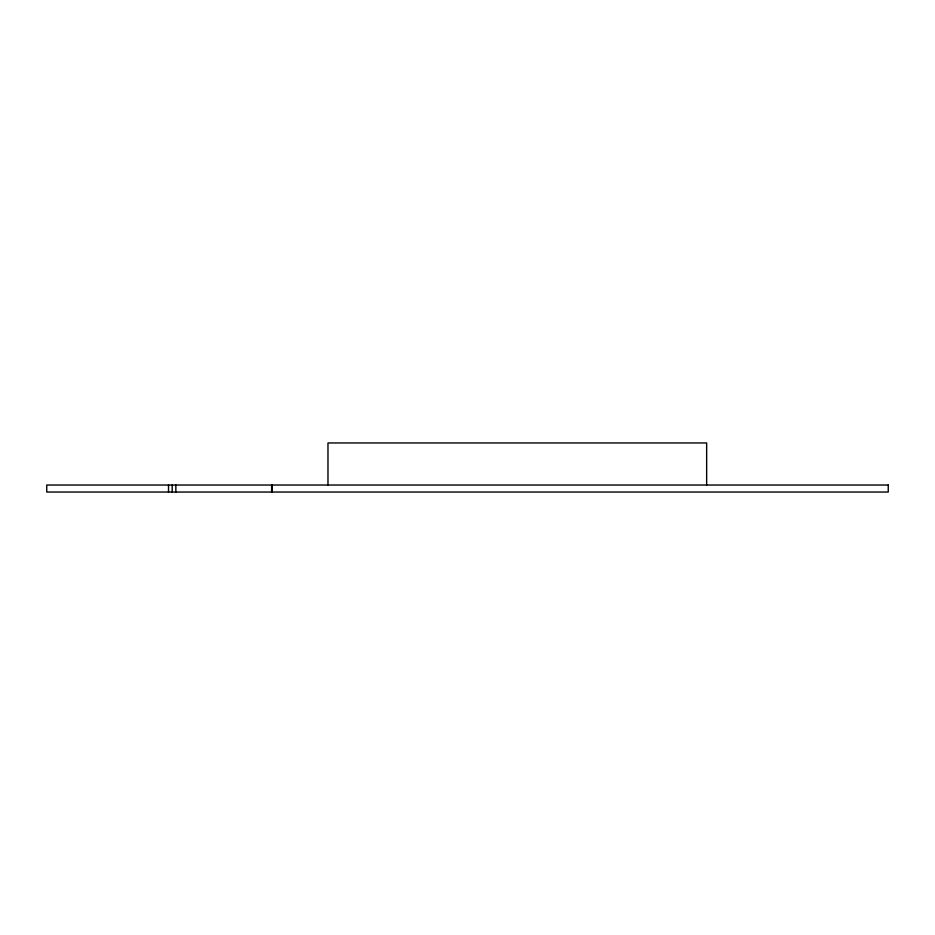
<?xml version="1.0" encoding="UTF-8"?>
<svg xmlns="http://www.w3.org/2000/svg" width="935" height="935" viewBox="0 0 935 935"><rect width="100%" height="100%" fill="white"/><g stroke="black" fill="none" stroke-linecap="round" stroke-linejoin="round"><path stroke-width="1.4" d="M706.65 485.031L706.65 442.956L327.975 442.956L327.975 485.031M272.26 485.031L272.26 492.044M271.629 485.031L271.629 492.044M175.85 485.031L175.85 492.044M172.192 485.031L172.192 492.044M168.522 485.031L168.522 492.044M888.25 485.031L46.75 485.031L46.75 492.044L888.25 492.044L888.25 485.031"/></g></svg>
